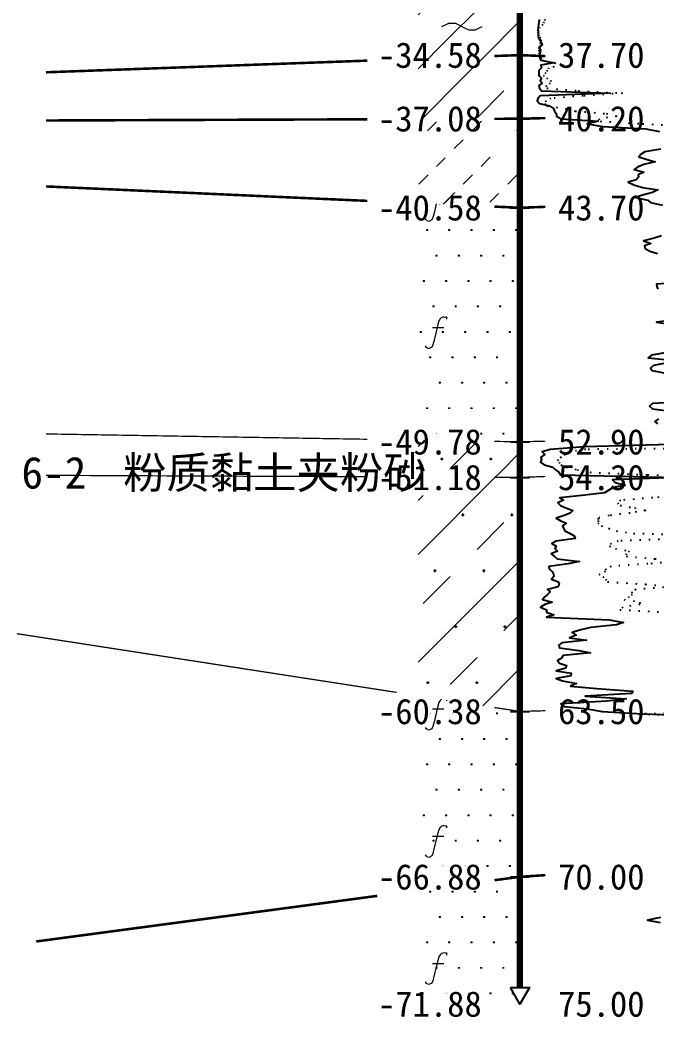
# Model space of a CAD drawing. Extents: x -37 to 3540, y -1485 to 297.
# Drawn here: x 37.2 to 87.3, y 65.7 to 144.5 of the extents above; entities that cross this region are included whole.
import ezdxf
from ezdxf.enums import TextEntityAlignment as Align

# ---------------------------------------------------------------- set-up
doc = ezdxf.new("R2010")
doc.units = 0
doc.linetypes.add('DOT', pattern=[6.35, 0, -6.35])
for name, color, linetype in [('CURVE', 200, 'CONTINUOUS'), ('HOLE', 41, 'CONTINUOUS'), ('STRATUM', 241, 'CONTINUOUS')]:
    doc.layers.add(name, color=color, linetype=linetype)
doc.layers.add('HATCH', color=7, linetype='CONTINUOUS', lineweight=13)
doc.styles.add('ST', font='')
doc.styles.get('ST').set_extended_font_data('SimSun')
pattern_1 = [(45, (0, 0), (-4.24264, 4.24264), [10, 0]), (45, (1.061, -3.182), (-2.12132, 6.36396), [3, -3])]
pattern_2 = [(82.875, (-0.8346, -1.206), (0.000369, 10.000176), [0.0893, -80.5337]), (143.13, (-0.7336, -1.2818), (-29.999964, 20.000054), [0.12627, -49.87373]), (172.875, (-0.5564, -1.304), (-70.000246, 9.99966), [0.17857, -80.44443]), (206.565, (-0.378, -1.2147), (-9.9997, -9.99969), [0.19954, -22.16046]), (243.435, (-0.2887, -1.0363), (9e-06, -9.9997), [0.19954, -22.16146]), (255.964, (-0.1994, -0.679), (-0.0002, -9.9995), [0.36813, -40.86287]), (255.964, (0.1106, 0.561), (-0.0002, -9.9995), [1.2784, -39.9526]), (255.964, (0.179, 0.835), (-0.0002, -9.9995), [0.28235, -40.94865]), (216.87, (0.3694, 1.0892), (-9.999982, -10.000018), [0.12627, -49.87373]), (243.435, (0.2683, 1.0135), (9e-06, -9.9997), [0.19954, -22.16146]), (206.565, (0.548, 1.1785), (-9.9997, -9.99969), [0.19954, -22.16046]), (172.875, (0.725, 1.1563), (-70.000246, 9.99966), [0.17857, -80.44443]), (143.13, (0.826, 1.0806), (-29.999964, 20.000054), [0.12627, -49.87373]), (82.875, (0.815, 0.992), (0.000369, 10.000176), [0.0893, -80.5337]), (0, (-0.33, 0.34), (0, 10), [0.89286, -9.10714]), (0, (0.025, 0), (1, 2), [0, -1.75]), (0, (0, 0.025), (1, 2), [0, -1.75]), (0, (0, 0), (1, 2), [0, -1.75]), (0, (-0.025, 0), (1, 2), [0, -1.75]), (0, (0, -0.025), (1, 2), [0, -1.75])]
pattern_3 = [(82.875, (-1.8361, -2.6533), (0.00081, 22.00039), [0.1964, -177.1742]), (143.13, (-1.614, -2.82), (-65.99992, 44.00012), [0.2778, -109.7222]), (172.875, (-1.224, -2.8687), (-154.00054, 21.999253), [0.3929, -176.9777]), (206.565, (-0.831, -2.672), (-21.99935, -21.9993), [0.439, -48.753]), (243.435, (-0.635, -2.28), (2e-05, -21.9993), [0.439, -48.7552]), (255.964, (-0.4387, -1.494), (-0.00044, -21.9989), [0.8099, -89.8983]), (255.964, (0.2434, 1.2344), (-0.00044, -21.9989), [2.8124, -87.8958]), (255.964, (0.394, 1.837), (-0.00044, -21.9989), [0.6212, -90.087]), (216.87, (0.8126, 2.3963), (-21.99996, -22.00004), [0.2778, -109.7222]), (243.435, (0.59, 2.23), (2e-05, -21.9993), [0.439, -48.7552]), (206.565, (1.205, 2.593), (-21.99935, -21.9993), [0.439, -48.753]), (172.875, (1.595, 2.544), (-154.00054, 21.99925), [0.3929, -176.9777]), (143.13, (1.8173, 2.3772), (-65.99992, 44.00012), [0.2778, -109.7222]), (82.875, (1.793, 2.1823), (0.00081, 22.00039), [0.1964, -177.1742]), (0, (-0.725, 0.748), (0, 22), [1.9643, -20.0357]), (0, (0.055, 0), (2.2, 4.4), [0, -3.85]), (0, (0, 0.055), (2.2, 4.4), [0, -3.85]), (0, (0, 0), (2.2, 4.4), [0, -3.85]), (0, (-0.055, 0), (2.2, 4.4), [0, -3.85]), (0, (0, -0.055), (2.2, 4.4), [0, -3.85])]

msp = doc.modelspace()

# ---------------------------------------------------------------- hatches: boundary and pattern name
at = {"layer": 'HATCH'}
h = msp.add_hatch(dxfattribs=at)
h.set_pattern_fill('YNNT', color=251, style=0)
h.set_pattern_definition([(45, (0, 0), (-2.12132, 2.12132), [10, 0]), (26.565, (1.0741, -0.2536), (5.999823, 5.999812), [0.567, -12.849]), (0, (0.507, -0.2536), (0, 6), [0.567, -5.433]), (26.565, (-1.5813, 0), (5.999823, 5.999812), [0.567, -12.849]), (0, (-1.074, 0.2536), (0, 6), [0.567, -5.433]), (153.435, (0.5071, -0.2536), (-5.999818, -5e-06), [1.134, -12.2826]), (26.565, (4.0741, 2.7464), (5.999823, 5.999812), [0.567, -12.849]), (0, (3.507, 2.7464), (0, 6), [0.567, -5.433]), (26.565, (1.4187, 3), (5.999823, 5.999812), [0.567, -12.849]), (0, (1.926, 3.2536), (0, 6), [0.567, -5.433]), (153.435, (3.5071, 2.7464), (-5.999818, -5e-06), [1.134, -12.2826])])
h.paths.add_polyline_path([(76.564, 156.355), (68.564, 155.871), (68.564, 141.465), (76.564, 141.755)])
h.paths.add_polyline_path([(64.494, 140.266), (74.053, 140.266), (74.053, 143.199), (64.494, 143.199)], flags=9)
h.paths.add_polyline_path([(64.494, 154.866), (74.053, 154.866), (74.053, 157.799), (64.494, 157.799)], flags=9)
h = msp.add_hatch(dxfattribs=at)
h.set_pattern_fill('FZNT', color=32, style=0)
h.set_pattern_definition(pattern_1)
h.paths.add_polyline_path([(76.564, 141.755), (68.564, 141.465), (68.564, 136.725), (76.564, 136.755)])
h.paths.add_polyline_path([(64.494, 135.266), (74.053, 135.266), (74.053, 138.199), (64.494, 138.199)], flags=9)
h.paths.add_polyline_path([(64.494, 140.266), (74.053, 140.266), (74.053, 143.199), (64.494, 143.199)], flags=9)
h = msp.add_hatch(dxfattribs=at)
h.set_pattern_fill('NZFT', color=52, style=0)
h.set_pattern_definition([(45, (0, 0), (-6e-07, 6.99998), [0.9473, -8.9522]), (45, (1.4, 1.4), (-6e-07, 6.99998), [0.9869, -8.9126]), (45, (2.8, 2.8), (-6e-07, 6.99998), [1.06018, -8.8393]), (45, (4.2, 4.2), (-6e-07, 6.99998), [0.94918, -8.95032]), (45, (5.6, 5.6), (-6e-07, 6.99998), [1.0365, -8.863]), (45, (3.5, 0), (-6e-07, 6.99998), [1.01335, -8.88615]), (45, (4.9, 1.4), (-6e-07, 6.99998), [1.07896, -12.12037]), (45, (6.3, 2.8), (-6e-07, 6.99998), [0.99882, -8.90067]), (45, (0.7, 4.2), (-4e-07, 6.99998), [1.05533, -8.84416]), (45, (2.1, 5.6), (-4e-07, 6.99998), [1.0365, -8.863])])
h.paths.add_polyline_path([(76.564, 136.755), (68.564, 136.725), (68.564, 130.115), (76.564, 129.755)])
h.paths.add_polyline_path([(64.494, 128.266), (74.053, 128.266), (74.053, 131.199), (64.494, 131.199)], flags=9)
h.paths.add_polyline_path([(64.494, 135.266), (74.053, 135.266), (74.053, 138.199), (64.494, 138.199)], flags=9)
h = msp.add_hatch(dxfattribs=at)
h.set_pattern_fill('FS', color=142, style=0)
h.set_pattern_definition(pattern_2)
h.paths.add_polyline_path([(76.564, 129.755), (68.564, 130.115), (68.564, 111.487), (76.564, 111.355)])
h.paths.add_polyline_path([(64.494, 109.866), (74.053, 109.866), (74.053, 112.799), (64.494, 112.799)], flags=9)
h.paths.add_polyline_path([(64.494, 128.266), (74.053, 128.266), (74.053, 131.199), (64.494, 131.199)], flags=9)
h = msp.add_hatch(dxfattribs=at)
h.set_pattern_fill('FZNT', color=32, style=0)
h.set_pattern_definition(pattern_1)
h.paths.add_polyline_path([(76.564, 111.355), (68.564, 111.487), (68.564, 108.59), (76.564, 108.555)])
h.paths.add_polyline_path([(64.494, 107.066), (74.053, 107.066), (74.053, 109.999), (64.494, 109.999)], flags=9)
h.paths.add_polyline_path([(64.494, 109.866), (74.053, 109.866), (74.053, 112.799), (64.494, 112.799)], flags=9)
h = msp.add_hatch(dxfattribs=at)
h.set_pattern_fill('FS', color=32, scale=2.2, style=0)
h.set_pattern_definition(pattern_3)
h.paths.add_polyline_path([(76.564, 111.355), (68.564, 111.487), (68.564, 108.59), (76.564, 108.555)])
h.paths.add_polyline_path([(64.494, 107.066), (74.053, 107.066), (74.053, 109.999), (64.494, 109.999)], flags=9)
h.paths.add_polyline_path([(64.494, 109.866), (74.053, 109.866), (74.053, 112.799), (64.494, 112.799)], flags=9)
h = msp.add_hatch(dxfattribs=at)
h.set_pattern_fill('FZNT', color=32, style=0)
h.set_pattern_definition(pattern_1)
h.paths.add_polyline_path([(76.564, 108.555), (68.564, 108.59), (68.564, 91.392), (76.564, 90.155)])
h.paths.add_polyline_path([(64.494, 88.666), (74.053, 88.666), (74.053, 91.599), (64.494, 91.599)], flags=9)
h.paths.add_polyline_path([(64.494, 107.066), (74.053, 107.066), (74.053, 109.999), (64.494, 109.999)], flags=9)
h = msp.add_hatch(dxfattribs=at)
h.set_pattern_fill('FS', color=32, scale=2.2, style=0)
h.set_pattern_definition(pattern_3)
h.paths.add_polyline_path([(76.564, 108.555), (68.564, 108.59), (68.564, 91.392), (76.564, 90.155)])
h.paths.add_polyline_path([(64.494, 88.666), (74.053, 88.666), (74.053, 91.599), (64.494, 91.599)], flags=9)
h.paths.add_polyline_path([(64.494, 107.066), (74.053, 107.066), (74.053, 109.999), (64.494, 109.999)], flags=9)
h = msp.add_hatch(dxfattribs=at)
h.set_pattern_fill('FS', color=142, style=0)
h.set_pattern_definition(pattern_2)
h.paths.add_polyline_path([(76.564, 90.155), (68.564, 91.392), (68.564, 76.086), (76.564, 77.155)])
h.paths.add_polyline_path([(64.494, 75.666), (74.053, 75.666), (74.053, 78.599), (64.494, 78.599)], flags=9)
h.paths.add_polyline_path([(64.494, 88.666), (74.053, 88.666), (74.053, 91.599), (64.494, 91.599)], flags=9)
h = msp.add_hatch(dxfattribs=at)
h.set_pattern_fill('FS', color=142, style=0)
h.set_pattern_definition(pattern_2)
h.paths.add_polyline_path([(76.564, 77.155), (68.564, 76.086), (68.564, 67.155), (76.564, 67.155), (75.814, 68.454), (76.564, 68.454)])
h.paths.add_polyline_path([(64.494, 65.666), (74.053, 65.666), (74.053, 68.599), (64.494, 68.599)], flags=9)
h.paths.add_polyline_path([(64.494, 75.666), (74.053, 75.666), (74.053, 78.599), (64.494, 78.599)], flags=9)

# ---------------------------------------------------------------- linework, layer by layer
at = {"layer": 'CURVE', "color": 30, "linetype": 'Continuous'}
for points in [[(78.084, 144.555), (78.044, 144.355), (78.024, 144.155), (77.994, 143.955), (77.964, 143.755), (78.004, 143.555), (78.004, 143.355), (78.004, 143.155), (78.134, 142.955), (78.224, 142.755), (78.314, 142.555), (78.064, 142.355), (78.194, 142.155), (78.154, 141.955), (78.114, 141.755), (78.114, 141.555), (78.204, 141.355), (79.244, 141.155), (78.204, 140.955), (78.274, 140.755), (78.054, 140.555), (78.044, 140.355), (78.044, 140.155), (78.274, 139.955), (78.154, 139.755), (78.304, 139.555), (78.054, 139.355), (78.094, 139.155), (78.264, 138.955), (83.674, 138.755), (78.154, 138.555), (77.974, 138.355), (77.914, 138.155), (78.104, 137.955), (78.894, 137.755), (79.194, 137.555), (79.294, 137.355), (79.414, 137.155), (79.454, 136.955), (79.804, 136.755), (82.724, 136.555), (81.864, 136.355), (83.084, 136.155), (86.474, 135.955), (87.544, 135.755)], [(87.644, 134.355), (86.384, 134.155), (86.094, 133.955), (85.924, 133.755), (86.574, 133.555), (87.194, 133.355), (86.314, 133.155), (85.804, 132.955), (85.554, 132.755), (86.324, 132.555), (85.874, 132.355), (85.894, 132.155), (85.714, 131.955), (85.074, 131.755), (85.514, 131.555), (86.214, 131.355), (87.404, 131.155), (87.004, 130.955), (86.194, 130.755), (85.644, 130.555), (86.634, 130.355), (86.824, 130.155), (87.784, 129.955)], [(87.694, 127.555), (87.114, 127.355), (86.284, 127.155), (86.864, 126.955), (86.374, 126.755), (86.404, 126.555), (86.784, 126.355), (87.374, 126.155)], [(90.254, 123.955), (87.314, 123.755), (87.334, 123.555), (87.424, 123.355)], [(88.814, 120.955), (87.314, 120.755), (88.664, 120.555)], [(87.994, 118.355), (86.904, 118.155), (86.654, 117.955), (88.774, 117.755)], [(88.174, 117.555), (87.074, 117.355), (86.824, 117.155), (86.974, 116.955), (88.014, 116.755)], [(90.394, 114.555), (86.984, 114.355), (86.764, 114.155), (87.004, 113.955), (88.404, 113.755)], [(87.454, 113.155), (87.184, 112.955), (87.384, 112.755)], [(88.434, 111.155), (81.644, 110.955), (78.944, 110.755), (78.304, 110.555), (78.514, 110.355), (78.214, 110.155), (78.264, 109.955), (78.194, 109.755), (78.464, 109.555), (79.154, 109.355), (79.374, 109.155), (79.624, 108.955), (79.744, 108.755), (88.934, 108.555), (83.854, 108.355), (84.064, 108.155), (84.834, 107.955), (83.894, 107.755), (83.564, 107.555), (83.214, 107.355), (81.674, 107.155), (79.704, 106.955), (80.004, 106.755), (79.544, 106.555), (79.744, 106.355), (80.174, 106.155), (80.724, 105.955), (80.504, 105.755), (80.044, 105.555), (79.414, 105.355), (79.734, 105.155), (80.194, 104.955), (79.904, 104.755), (79.994, 104.555), (80.094, 104.355), (80.514, 104.155), (80.824, 103.955), (80.904, 103.755), (79.414, 103.555), (79.074, 103.355), (79.404, 103.155), (79.324, 102.955), (79.514, 102.755), (79.024, 102.555), (79.264, 102.355), (79.504, 102.155), (81.264, 101.955), (80.364, 101.755), (78.844, 101.555), (78.874, 101.355), (79.114, 101.155), (79.194, 100.955), (79.244, 100.755), (79.054, 100.555), (79.564, 100.355), (79.644, 100.155), (79.544, 99.955), (78.724, 99.755), (78.934, 99.555), (78.724, 99.355), (78.514, 99.155), (78.344, 98.955), (79.114, 98.755), (78.524, 98.555), (78.194, 98.355), (78.644, 98.155), (78.644, 97.955), (79.224, 97.755), (78.644, 97.555), (83.614, 97.355), (84.704, 97.155), (84.174, 96.955), (82.134, 96.755), (81.254, 96.555), (80.684, 96.355), (80.984, 96.155), (80.474, 95.955), (81.794, 95.755), (79.864, 95.555), (79.624, 95.355), (79.684, 95.155), (81.194, 94.955), (82.104, 94.755), (79.964, 94.555), (79.824, 94.355), (79.514, 94.155), (79.684, 93.955), (80.224, 93.755), (80.174, 93.555), (79.424, 93.355), (80.604, 93.155), (80.574, 92.955), (79.404, 92.755), (79.914, 92.555), (81.004, 92.355), (80.544, 92.155), (82.604, 91.955), (85.444, 91.755), (85.334, 91.555), (81.684, 91.355), (84.924, 91.155), (83.394, 90.955), (79.794, 90.755), (80.044, 90.555), (81.844, 90.355), (83.024, 90.155), (86.194, 89.955), (92.404, 89.755)], [(87.624, 73.955), (86.594, 73.755), (87.604, 73.555)]]:
    msp.add_lwpolyline(points, dxfattribs=at)
at = {"layer": 'CURVE', "color": 100, "linetype": 'DOT', "ltscale": 0.1}
for points in [[(78.514, 144.555), (78.454, 144.355), (78.364, 144.155), (78.114, 143.955), (78.004, 143.755), (77.974, 143.555), (78.034, 143.355), (78.124, 143.155), (78.274, 142.955), (78.154, 142.755), (78.184, 142.555), (78.154, 142.355), (78.044, 142.155), (78.074, 141.955), (78.064, 141.755), (78.184, 141.555), (78.324, 141.355), (79.294, 141.155), (79.984, 140.955), (78.824, 140.755), (78.724, 140.555), (78.594, 140.355), (78.384, 140.155), (78.654, 139.955), (78.984, 139.755), (78.944, 139.555), (78.614, 139.355), (78.684, 139.155), (81.154, 138.955), (84.634, 138.755), (81.544, 138.555), (78.994, 138.355), (78.614, 138.155), (78.524, 137.955), (78.684, 137.755), (80.134, 137.555), (80.914, 137.355), (83.344, 137.155), (84.184, 136.955), (82.784, 136.755), (82.874, 136.555), (86.204, 136.355), (89.924, 136.155)], [(102.624, 110.955), (81.754, 110.755), (80.384, 110.555), (80.104, 110.355), (79.824, 110.155), (79.524, 109.955), (79.644, 109.755), (79.784, 109.555), (80.174, 109.355), (81.084, 109.155), (82.074, 108.955), (86.594, 108.755), (101.234, 108.555)], [(89.694, 107.155), (87.014, 106.955), (84.484, 106.755), (84.264, 106.555), (84.444, 106.355), (85.584, 106.155), (86.464, 105.955), (85.224, 105.755), (83.574, 105.555), (82.714, 105.355), (82.714, 105.155), (82.704, 104.955), (82.964, 104.755), (83.534, 104.555), (84.134, 104.355), (85.504, 104.155), (92.924, 103.955)], [(89.754, 103.755), (84.304, 103.555), (83.734, 103.355), (83.584, 103.155), (84.074, 102.955), (85.164, 102.755), (84.924, 102.555), (84.914, 102.355), (87.194, 102.155), (89.154, 101.955), (86.634, 101.755), (83.734, 101.555), (83.314, 101.355), (83.294, 101.155), (82.764, 100.955), (83.094, 100.755), (83.314, 100.555), (83.464, 100.355), (86.414, 100.155), (88.604, 99.955), (85.654, 99.755), (85.364, 99.555), (85.394, 99.355), (85.164, 99.155), (84.754, 98.955), (86.004, 98.755), (86.004, 98.555), (84.654, 98.355), (84.434, 98.155), (87.994, 97.955)], [(98.994, 90.155), (85.944, 89.955), (91.974, 89.755)]]:
    msp.add_lwpolyline(points, dxfattribs=at)
at = {"layer": 'HOLE', "linetype": 'Continuous', "const_width": 0.5}
msp.add_lwpolyline([(76.564, 217.155), (76.564, 68.454)], dxfattribs=at)
at = {"layer": 'HOLE', "linetype": 'Continuous'}
for points in [[(75.814, 141.755), (77.314, 141.755)], [(75.814, 136.755), (77.314, 136.755)], [(75.814, 129.755), (77.314, 129.755)], [(75.814, 111.355), (77.314, 111.355)], [(75.814, 108.555), (77.314, 108.555)], [(75.814, 90.155), (77.314, 90.155)], [(75.814, 77.155), (77.314, 77.155)]]:
    msp.add_lwpolyline(points, dxfattribs=at)
msp.add_lwpolyline([(75.814, 68.454), (77.314, 68.454), (76.564, 67.155)], close=True, dxfattribs=at)
at = {"layer": 'STRATUM', "linetype": 'Continuous'}
for points, const_width in [([(39.292, 140.405), (51.928, 140.863), (64.564, 141.321)], 0.2), ([(74.564, 141.683), (76.564, 141.755), (78.564, 141.674)], 0.2), ([(39.292, 136.616), (51.928, 136.663), (64.564, 136.71)], 0.2), ([(74.564, 136.748), (76.564, 136.755), (78.564, 136.804)], 0.2), ([(39.292, 131.431), (51.928, 130.863), (64.564, 130.295)], 0.2), ([(74.564, 129.845), (76.564, 129.755), (78.564, 129.828)], 0.2), ([(39.292, 111.972), (51.928, 111.763), (64.564, 111.554)], 0.1), ([(74.564, 111.388), (76.564, 111.355), (78.564, 111.404)], 0.1), ([(39.292, 108.718), (51.928, 108.663), (64.564, 108.608)], 0.1), ([(74.564, 108.564), (76.564, 108.555), (78.564, 108.628)], 0.1), ([(36.996, 96.271), (51.928, 93.963), (66.86, 91.655)], 0.1), ([(74.564, 90.464), (76.564, 90.155), (78.564, 90.212)], 0.1), ([(74.564, 76.888), (76.564, 77.155), (78.564, 77.285)], 0.2), ([(38.518, 72.071), (51.928, 73.863), (65.339, 75.655)], 0.2)]:
    msp.add_lwpolyline(points, dxfattribs=dict(at, const_width=const_width))

# ---------------------------------------------------------------- texts
at = {"layer": 'HOLE', "style": 'ST'}
for s, p in [('-34.58', (73.564, 141.755)), ('-37.08', (73.564, 136.755)), ('-40.58', (73.564, 129.755)), ('-49.78', (73.564, 111.355)), ('-51.18', (73.564, 108.555)), ('-60.38', (73.564, 90.155)), ('-66.88', (73.564, 77.155)), ('-71.88', (73.564, 67.155))]:
    msp.add_text(s, height=2, dxfattribs=at).set_placement(p, align=Align.MIDDLE_RIGHT)
for s, p in [('37.70', (79.564, 141.755)), ('40.20', (79.564, 136.755)), ('43.70', (79.564, 129.755)), ('52.90', (79.564, 111.355)), ('54.30', (79.564, 108.555)), ('63.50', (79.564, 90.155)), ('70.00', (79.564, 77.155)), ('75.00', (79.564, 67.155))]:
    msp.add_text(s, height=2, dxfattribs=at).set_placement(p, align=Align.MIDDLE_LEFT)
at = {"layer": 'STRATUM', "style": 'ST'}
for s, p in [('粉质黏土夹粉砂', (45.356, 108.928)), ('6-2', (37.356, 108.928))]:
    msp.add_text(s, height=2.5, dxfattribs=at).set_placement(p, align=Align.MIDDLE_LEFT)

doc.saveas('drawing.dxf')
